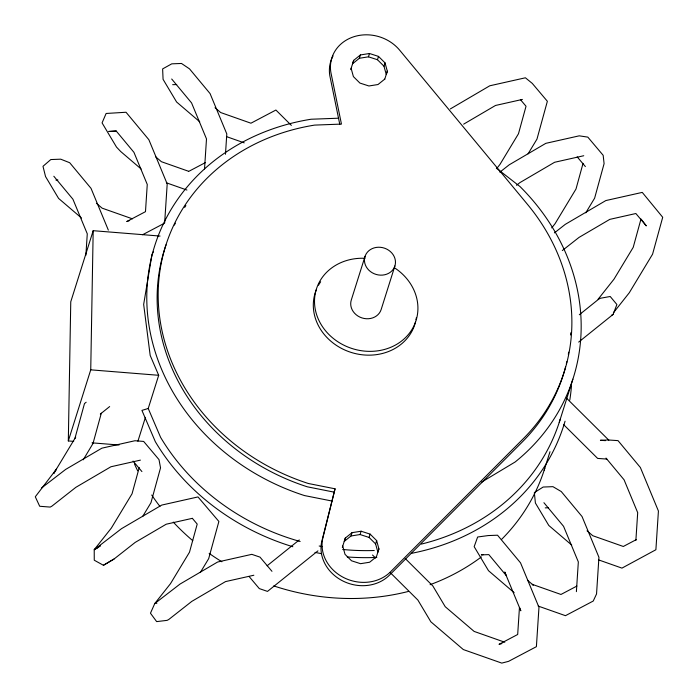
<?xml version="1.0" encoding="UTF-8"?>
<svg xmlns="http://www.w3.org/2000/svg" width="698" height="698" viewBox="0 0 698 698"><rect width="100%" height="100%" fill="white"/><g stroke="black" fill="none" stroke-linecap="round" stroke-linejoin="round"><path stroke-width="1.05" d="M73.709 441.372L68.317 440.935L70.76 301.798L93.183 230.689L160.051 236.064M68.317 440.935L90.74 369.835L93.183 230.689M85.871 255.285L87.276 233.821L72.924 199.218L53.825 176.254M204.531 168.933L206.495 138.919L191.566 102.911L171.691 79.005M225.471 154.258L226.798 133.929L210.063 93.567L189.533 68.884L181.497 63.466L171.76 63.841L162.625 68.91L163.07 79.336L176.603 102.004L199.733 121.784M576.391 591.634L578.337 561.934L563.574 526.336L543.917 502.7M635.878 540.331L637.693 512.655L624.073 479.796L606.012 458.089M335.057 488.809L322.642 538.856A39.184 34.472 17.5 0 0 344.419 577.927A39.184 34.472 17.5 0 0 390.531 571.828L523.413 438.571A209.007 183.853 17.5 0 0 527.522 204.418L399.684 50.204A39.184 34.472 17.5 0 0 353.912 36.715A39.184 34.472 17.5 0 0 330.826 72.182L341.453 124.087L314.632 125.099A209.007 183.853 17.5 0 0 158.193 291.973A209.007 183.853 17.5 0 0 308.35 483.496L335.057 488.809L321.595 542.18A39.184 34.472 17.5 0 0 343.372 581.242A39.184 34.472 17.5 0 0 389.484 575.143L522.366 441.886A209.007 183.853 17.5 0 0 565.572 366.886M74.861 438.641L84.484 403.575L86.159 402.231M139.251 467.529L132.044 493.791L111.348 528.063L94.221 549.701L94.265 560.215L103.426 565.284L114.044 559.019L135.185 542.407L166.22 524.207L192.535 518.291M583.048 163.349L575.998 189.027L555.067 223.692L551.743 227.897M641.008 218.954L633.217 247.345L614.013 279.156L598.107 299.241L599.678 298.386L610.209 296.493L616.901 304.52L613.062 314.449L578.686 342.081M137.907 441.215L145.428 417.36M300.149 541.491A219.451 193.041 17.5 0 1 160.592 437.341L148.229 408.478L158.69 375.297L150.183 355.43L143.666 304.415L151.955 254.596L153.403 251.681M353.685 60.36L352.638 63.684L359.365 58.274L368.448 56.826L377.461 59.723L383.979 66.197L386.264 74.512L387.311 71.196L385.026 62.881L378.508 56.407L369.495 53.502L360.412 54.95L353.685 60.36L350.71 69.626M359.365 58.274L360.412 54.95M368.448 56.826L369.495 53.502M377.461 59.723L378.508 56.407M383.979 66.197L385.026 62.881M365.045 256.393L351.295 300A15.679 13.786 17.5 0 0 361.965 317.922A15.679 13.786 17.5 0 0 381.134 309.607L394.885 265.999A15.679 13.786 17.5 0 0 376.187 247.432A15.679 13.786 17.5 0 0 368.823 270.152A15.679 13.786 17.5 0 0 394.885 265.999M345.301 538.079L344.254 541.395L350.981 535.985L360.072 534.537L369.085 537.443L375.603 543.917L377.88 552.231L378.927 548.907L376.65 540.601L370.132 534.127L361.119 531.222L352.028 532.67L345.301 538.079L342.334 547.337M350.981 535.985L352.028 532.67M360.072 534.537L361.119 531.222M369.085 537.443L370.132 534.127M375.603 543.917L376.65 540.601M544.17 470.208L549.998 451.719M559.264 422.325L572.866 379.189M384.659 79.459L387.311 71.196M376.283 557.179L378.927 548.907M75.716 437.105L53.798 473.41L56.521 469.012L35.293 496.775L39.69 506.268L50.186 507.08L51.896 506.155L75.855 487.326L110.93 466.761L140.411 460.13M83.228 459.799L92.991 443.518L101.289 413.277L100.329 414.062L109.656 406.568M142.575 516.607L150.96 502.717L160.531 467.869L159.013 459.633L143.657 441.433L134.932 440.743L101.882 448.168L65.664 469.414L41.4 488.111M200.282 572.552L208.676 558.653L218.884 521.458L197.979 496.932L161.753 505.073L121.496 528.683L94.221 549.701L100.591 545.888M528.054 153.874L536.98 139.094L547.363 101.28L532.269 83.394L525.402 77.792L489.769 85.793L450.323 108.932M585.77 212.829L594.626 198.162L604.093 163.672L603.177 155.322L587.829 137.122L579.227 135.831L545.836 143.334L509.217 164.807L499.838 172.179M496.644 168.611L499.969 164.414L518.483 133.746L526.03 106.253L520.438 99.622M613.402 312.826L629.264 292.785L652.569 254.194L662.707 217.279L642.256 192.395L605.829 200.57L565.267 224.363L554.448 232.87M384.746 79.118L378.011 84.528L368.928 85.976L359.915 83.071L353.397 76.597L351.111 68.282M267.133 565.773L299.268 539.938M579.34 314.737L599.678 298.386M317.93 550.87L267.5 591.407L259.29 588.589L249.073 576.478M376.362 556.83L369.635 562.239L360.543 563.687L351.539 560.791L345.013 554.317L342.735 546.002M516.529 185.275L519.914 182.614L554.596 162.276L583.746 155.733M562.3 250.556L579.026 237.407L609.764 219.381L635.869 213.518L646.296 225.882L641.671 219.826M95.914 548.785L98.549 547.206M481.367 482.274L515.124 461.997A219.451 193.041 17.5 0 0 519.958 186.514L496.357 168.148M103.426 565.284L114.044 559.019M463.655 124.148L495.501 105.468L522.409 99.421M611.422 315.339L613.062 314.449M188.608 171.446L205.413 162.59M142.601 234.737L164.632 223.116L167.197 183.932L148.857 139.696L126.033 112.256L106.122 113.469L102.074 122.9L116.514 147.095L120.71 151.527L141.127 168.986M636.367 539.589L623.314 546.473L592.768 535.715L587.044 530.82M576.88 586.067L560.965 594.46L532.234 584.339L533.289 585.168L527.487 580.213M129.627 220.542L126.748 221.545L145.481 211.668L147.261 184.464L133.937 152.33L116.348 131.18L108.748 131.468L116.243 130.866M148.229 408.478L141.93 410.398L155.322 441.668A224.677 197.639 17.5 0 0 292.82 546.726M501.932 643.582L499.018 644.333L517.689 634.482L519.46 607.426L520.813 610.794L504.733 572.002L506.242 575.545L488.818 554.605L481.297 554.893L483.426 554.596M253.854 575.239L225.515 581.6L191.828 601.362L168.794 619.466L167.145 620.356L156.649 621.613L150.463 613.202L154.773 603.534L170.487 583.676L189.49 552.205L197.202 524.085L192.535 518.553M156.867 603.281L154.773 603.534L180.005 584.078L217.61 562.021L251.812 554.343L259.996 557.126L271.967 571.313M172.659 84.694L176.699 84.537M55.936 180.067L57.899 179.988M545.251 507.874L548.253 507.751M338.521 118.206L311.072 119.236A219.451 193.041 17.5 0 0 146.807 294.46A219.451 193.041 17.5 0 0 304.468 495.563L331.812 500.998M605.524 440.647L600.42 440.281L608.281 439.976L618.018 440.63L640.38 467.512L658.423 511.023L655.893 549.736L621.953 568.12L598.614 559.901M606.824 459.083L597.636 458.411L563.609 424.62M90.74 369.835L158.69 375.297M92.049 442.846L119.018 445.01M334.01 492.125L307.303 486.811A209.007 183.853 17.5 0 1 166.045 244.832M226.841 136.738L244.221 142.863M188.504 171.254L161.395 161.7L155.654 156.797M166.351 182.797L186.916 190.039M132.446 218.84L102.109 208.152L96.394 203.266M538.193 606.073L565.459 615.68L593.239 601.03L596.537 593.981L598.936 557.292L582.036 516.52L561.279 491.567L552.938 486.663L543.149 487.038L534.345 492.605L535.401 503.022L548.794 525.463L571.723 545.068M504.802 642.23L474.134 631.42L445.219 606.702L432.821 585.927L405.233 558.531M215.028 107.71L220.681 112.544L250.931 123.206L275.902 110.04L291.371 125.387M81.535 218.038L58.588 198.415L45.545 176.568L42.988 166.316L50.806 159.554L60.717 159.179L69.704 162.73L91.028 188.355L108.338 230.113M514.129 592.672L488.495 570.685L474.169 546.665L477.641 537.006L488.26 535.558L497.534 535.209L520.534 562.85L538.969 607.33L536.396 646.671L508.563 661.355L501.766 663.1L463.324 649.559L430.858 621.805L417.893 600.071L390.208 572.578M566.348 398L608.831 440.185M372.523 555.015L375.594 558.068M577.185 156.867L585.369 166.569M133.056 461.064L141.921 471.569M339.778 124.34L329.779 75.497A39.184 34.472 17.5 0 1 333.042 55.962M565.057 421.191A224.677 197.639 17.5 0 1 411.305 553.366M376.824 557.414A224.677 197.639 17.5 0 1 347.211 556.943M321.438 553.636A224.677 197.639 17.5 0 1 314.99 552.38M571.453 386.081A224.677 197.639 17.5 0 1 569.786 400.094M544.806 468.175A219.451 193.041 17.5 0 1 501.731 539.257M481.384 556.925A219.451 193.041 17.5 0 1 430.081 584.697M408.409 591.433A219.451 193.041 17.5 0 1 273.729 585.91M221.885 561.777A219.451 193.041 17.5 0 1 209.147 553.366M192.753 540.671A219.451 193.041 17.5 0 1 173.27 522.104M159.912 506.39A219.451 193.041 17.5 0 1 151.728 495.048M137.672 470.792A219.451 193.041 17.5 0 1 134.426 463.856M560.215 419.28A219.451 193.041 17.5 0 1 421.391 544.082M374.241 550.504A219.451 193.041 17.5 0 1 342.709 549.474M322.38 546.621A219.451 193.041 17.5 0 1 319.178 546.01M394.527 267.823A52.254 45.963 17.5 0 1 398.296 343.355A52.254 45.963 17.5 0 1 317.581 317.363A52.254 45.963 17.5 0 1 364.967 258.295M415.572 321.734A52.254 45.963 17.5 0 1 350.85 352.324A52.254 45.963 17.5 0 1 316.316 289.766M318.506 285.22A52.254 45.963 17.5 0 1 320.652 281.809M416.331 317.773A52.254 45.963 17.5 0 1 415.999 319.763M174.378 225.079A209.007 183.853 17.5 0 1 175.355 223.159M184.673 207.411A209.007 183.853 17.5 0 1 185.877 205.64M570.676 332.833A209.007 183.853 17.5 0 1 570.563 334.988M568.687 352.167A209.007 183.853 17.5 0 1 568.32 354.296M566.837 361.686A209.007 183.853 17.5 0 1 566.348 363.78"/></g></svg>
